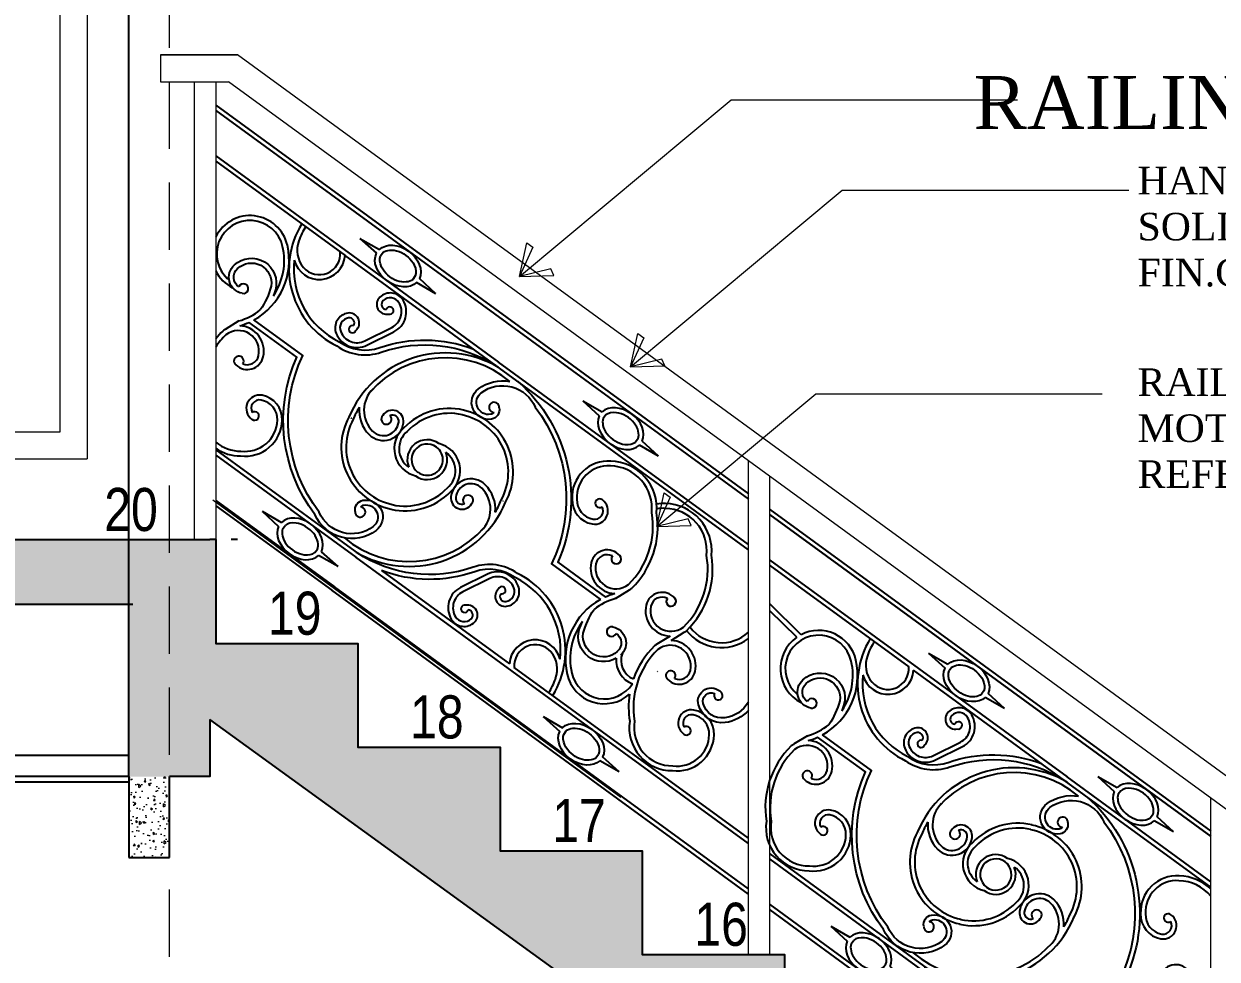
# Model space of a CAD drawing. Header units: millimetres. Extents: x -9564 to 494436, y -140371 to 4257.
# Drawn here: x 341574 to 343788, y -5302 to -3566 of the extents above; entities that cross this region are included whole.
import ezdxf
from ezdxf.enums import TextEntityAlignment as Align

# ---------------------------------------------------------------- set-up
doc = ezdxf.new("R2010")
doc.units = ezdxf.units.MM
doc.header["$MEASUREMENT"] = 0
doc.linetypes.add('HIDDEN2', pattern=[0.1875, 0.125, -0.0625])
doc.linetypes.add('SLD-Solid', pattern=[0])
for name, color, linetype, lineweight in [('8', 8, 'Continuous', 5), ('AS', 8, 'HIDDEN2', 5), ('DIM', 1, 'Continuous', 5), ('DOOR OPENING', 4, 'SLD-Solid', 5), ('FURNITURE', 25, 'Continuous', 5), ('H. Dinding', 45, 'Continuous', 9)]:
    doc.layers.add(name, color=color, linetype=linetype, lineweight=lineweight)
for name, color, linetype in [('garis tipis', 251, 'Continuous'), ('gr', 251, 'Continuous'), ('TEXT', 4, 'Continuous')]:
    doc.layers.add(name, color=color, linetype=linetype)
doc.styles.get("Standard").update_dxf_attribs({"font": 'arial.ttf'})
doc.styles.add('style1', font='times.ttf', dxfattribs={"height": 0.15})

# ---------------------------------------------------------------- blocks, each defined once
blk = doc.blocks.new('aspot')
at = {"layer": 'AS'}
blk.add_line((115.2599, 123.4659), (115.2599, 140.6216), dxfattribs=at)
blk = doc.blocks.new('hshehs')
at = {"layer": 'gr'}
for p, q in [((701.2987, -12.8371), (703.3045, -12.8371)), ((701.3082, -12.8501), (703.314, -12.8501)), ((701.8917, -12.9058), (701.9592, -12.8981)), ((701.8917, -12.9058), (701.9591, -12.9128)), ((701.9742, -12.8988), (701.974, -12.9122)), ((702.0951, -12.8988), (702.0953, -12.9121)), ((702.1776, -12.9058), (702.1101, -12.8981)), ((702.1776, -12.9058), (702.1102, -12.9128)), ((702.7307, -12.9058), (702.7982, -12.8981)), ((702.7307, -12.9058), (702.7981, -12.9128)), ((702.8131, -12.8988), (702.8129, -12.9121)), ((702.934, -12.8988), (702.9342, -12.9122)), ((703.0166, -12.9058), (702.949, -12.8981)), ((703.0166, -12.9058), (702.9492, -12.9128)), ((701.3896, -12.9615), (702.4541, -12.9615)), ((701.3991, -12.9746), (701.8858, -12.9746)), ((702.4541, -12.9746), (701.8858, -12.9746)), ((703.3953, -12.9615), (702.4541, -12.9615)), ((703.4049, -12.9746), (702.4541, -12.9746)), ((701.7763, -13.1843), (701.7821, -13.2026)), ((703.1659, -13.3325), (703.1845, -13.2867)), ((703.3779, -13.3362), (703.3956, -13.2926)), ((701.7424, -13.3259), (701.7238, -13.3718)), ((703.3674, -13.3274), (703.3497, -13.371)), ((703.132, -13.4743), (703.126, -13.4489)), ((701.9168, -13.6839), (702.4541, -13.6839)), ((702.541, -13.6838), (703.0224, -13.6839)), ((703.9225, -13.6839), (703.0407, -13.6839)), ((701.9263, -13.6969), (702.4541, -13.6969)), ((703.9321, -13.6969), (702.4541, -13.6969)), ((702.1409, -13.7521), (702.2083, -13.7451)), ((702.1409, -13.7521), (702.2084, -13.7598)), ((702.2234, -13.7591), (702.2232, -13.7457)), ((702.3443, -13.7591), (702.3445, -13.7458)), ((702.4268, -13.7521), (702.3593, -13.7598)), ((702.4268, -13.7521), (702.3594, -13.7451)), ((703.2001, -13.7526), (703.2675, -13.7456)), ((703.2001, -13.7526), (703.2676, -13.7603)), ((703.2825, -13.7596), (703.2823, -13.7463)), ((703.4034, -13.7597), (703.4036, -13.7463)), ((703.4859, -13.7526), (703.4184, -13.7603)), ((703.4859, -13.7526), (703.4185, -13.7456)), ((702.0076, -13.8084), (702.4541, -13.8084)), ((702.0172, -13.8214), (702.4541, -13.8214)), ((704.0134, -13.8084), (702.4541, -13.8084)), ((704.0229, -13.8214), (702.4541, -13.8214))]:
    blk.add_line(p, q, dxfattribs=at)
for points in [[(701.7225, -12.9746, 0.440827), (702.028, -13.2118, 0.241057), (702.1483, -13.1473, -0.229836), (702.4541, -12.9749, -0.229836)], [(701.7371, -12.9734, 0.049761), (701.7459, -13.0217, 0.049761)], [(701.7695, -13.0773, 0.315329), (702.0266, -13.1971, 0.243219), (702.1362, -13.1389, -0.175399), (702.3674, -12.9746, -0.175399)], [(702.0471, -13.1394, 0.748932), (701.996, -13.1112, 0.482419), (702.0039, -13.1822, 0.438668), (702.1005, -13.1559), (702.1428, -13.0744, 0.438668), (702.1086, -12.9803, 0.482419), (702.0461, -13.0147, 0.748932), (702.0985, -13.0403)], [(702.033, -13.1315, 0.638355), (702.0064, -13.1217, 0.482419), (702.0117, -13.1697, 0.438668), (702.0874, -13.1491), (702.1297, -13.0676, 0.438668), (702.1029, -12.9939, 0.482419), (702.0606, -13.0172, 0.638355), (702.084, -13.0333, 0.638355)], [(702.4635, -12.9746, 0.454668), (702.1853, -13.3652, 0.499228), (702.4541, -13.5156)], [(702.5171, -12.9886, 0.409698), (702.1925, -13.2642)], [(702.5379, -13.0726, -0.420873), (702.5393, -13.114, -0.79064), (702.4528, -13.0633, -0.209326), (702.5171, -12.9886, -0.209326)], [(702.5326, -13.0939, -0.195242), (702.5287, -13.1038, -0.79064), (702.4669, -13.0676, -0.485907), (702.6255, -13.0064, -0.281412), (702.9467, -13.3621), (703.1307, -13.3621)], [(702.537, -12.9746, -0.328876), (702.9587, -13.3474), (703.1384, -13.3474)], [(703.1845, -13.2867, 0.028062), (703.1873, -13.2784, 0.244986), (703.1131, -13.0485, 0.434151), (702.9076, -13.0035, 0.449029), (702.8807, -13.1662, 0.37091), (702.9751, -13.1912, 0.803792), (702.9567, -13.1141)], [(703.082, -13.2337, 0.487847), (703.0554, -13.2824, 0.701781), (703.1729, -13.2752, 0.246183), (703.1014, -13.0576, 0.440163), (702.9153, -13.0161, 0.452143), (702.8928, -13.1579, 0.37091), (702.9687, -13.178, 0.633147), (702.9682, -13.1312)], [(703.3956, -13.2926, 0.028062), (703.3984, -13.2844, 0.244986), (703.3242, -13.0544, 0.434151), (703.1187, -13.0095, 0.062577), (703.0974, -13.0269, 0.062577)], [(701.7775, -13.2964, 0.335214), (701.7257, -13.053, 0.704047), (701.5347, -13.1604, 0.16893)], [(703.2931, -13.2396, 0.487847), (703.2665, -13.2883, 0.701781), (703.3841, -13.2811, 0.246183), (703.3125, -13.0636, 0.440163), (703.1264, -13.022, 0.06776), (703.1067, -13.0386, 0.06776)], [(701.7821, -13.2026, 0.208746), (701.7161, -13.0641, 1.405652), (701.6448, -13.2425, 0.179246)], [(701.7008, -13.2521, -0.618422), (701.6309, -13.1964, -0.762439), (701.7763, -13.1843, -0.465487)], [(702.4448, -13.6839, 0.454668), (702.7229, -13.2932, 0.499228), (702.4541, -13.1428)], [(702.7154, -13.3362, 0.033739), (702.7084, -13.2959, 0.500513), (702.4601, -13.1563)], [(701.681, -13.242, -0.487847), (701.6453, -13.1995, -0.716967), (701.7593, -13.1823, -0.08125), (701.7752, -13.2604, -0.08125)], [(702.4541, -13.1421, 0.263082), (702.3395, -13.2932, 0.609069), (702.4541, -13.39, 0.600329)], [(702.46, -13.1556, 0.264222), (702.354, -13.296, 0.49606), (702.4219, -13.3807, 0.49606)], [(701.5902, -13.2235, 0.145038), (701.6448, -13.2425)], [(701.5959, -13.2442, 0.159048), (701.6672, -13.2559)], [(703.0994, -13.2199, 0.618422), (703.0419, -13.2882, 0.465487), (703.1552, -13.3222, 0.465487)], [(703.3105, -13.2258, 0.618422), (703.253, -13.2941, 0.470514), (703.3674, -13.3274, 0.465487)], [(701.7424, -13.3259, 0.096607), (701.7752, -13.2603, 0.096607)], [(702.1938, -13.2521, 0.419782), (702.2686, -13.357, 0.625424), (702.3168, -13.2881, 0.575831), (702.2832, -13.2875, 0.575831)], [(702.1929, -13.3222, 0.220965), (702.2663, -13.3716, 0.625424), (702.3296, -13.281, 0.805692), (702.2658, -13.3003)], [(702.4483, -13.5028, 0.264222), (702.5543, -13.3625, 0.49606), (702.4863, -13.2777, 0.49606)], [(702.4541, -13.5163, 0.263082), (702.5688, -13.3652, 0.609069), (702.4541, -13.2685, 0.600329)], [(702.7154, -13.3362, 0.220965), (702.6419, -13.2869, 0.625424), (702.5786, -13.3775, 0.805692), (702.6425, -13.3582)], [(701.753, -13.3362, 0.036742), (701.7699, -13.3111, 0.036742)], [(702.3703, -13.5858, -0.420873), (702.3689, -13.5444, -0.79064), (702.4554, -13.5952, -0.481191), (702.2768, -13.6657, -0.27345), (701.9495, -13.3111), (701.7699, -13.3111)], [(702.3756, -13.5647, -0.197474), (702.3796, -13.5546, -0.79064), (702.4413, -13.5909, -0.485907), (702.2827, -13.6521, -0.281412), (701.9616, -13.2964), (701.7775, -13.2964)], [(702.1929, -13.3222, 0.033739), (702.1998, -13.3625, 0.500513), (702.4482, -13.5022)], [(702.7144, -13.4064, 0.419782), (702.6396, -13.3014, 0.625424), (702.5915, -13.3703, 0.575831), (702.6251, -13.3709, 0.575831)], [(703.1552, -13.3222, 0.036742), (703.1384, -13.3474, 0.036742)], [(703.4398, -13.4383, 0.589084), (703.4923, -13.3695, 0.470514), (703.3779, -13.3362, 0.465487)], [(701.8286, -13.4243, 0.466865), (701.8529, -13.3761, 0.701781), (701.7353, -13.3833, 0.048371), (701.732, -13.4308, 0.048371)], [(701.8139, -13.4391, 0.589084), (701.8664, -13.3702, 0.465487), (701.753, -13.3362, 0.465487)], [(703.1659, -13.3325, 0.096628), (703.133, -13.3982, 0.096628)], [(703.4546, -13.4235, 0.466865), (703.4788, -13.3753, 0.701781), (703.3613, -13.3825, 0.246183), (703.4328, -13.6, 0.469404), (703.6067, -13.6416, 0.445068), (703.6409, -13.4998, 0.37091), (703.565, -13.4797, 0.628897), (703.5652, -13.5263, 0.628897)], [(703.6784, -13.3494, -0.231739), (703.6482, -13.4303, -0.37091), (703.5698, -13.4341, -0.628897), (703.5798, -13.3885)], [(701.7238, -13.3718, 0.028062), (701.7209, -13.38, 0.029772), (701.7176, -13.4109, 0.029772)], [(702.3911, -13.6699, 0.409698), (702.7157, -13.3942)], [(703.1307, -13.3621, 0.335214), (703.1825, -13.6055, 0.567531), (703.3724, -13.543, 0.567531)], [(703.3497, -13.371, 0.028062), (703.3469, -13.3792, 0.115763), (703.3543, -13.4984, 0.115763)], [(703.6931, -13.3695, -0.181827), (703.6583, -13.441, -0.37091), (703.5608, -13.4457, -0.802933), (703.5949, -13.3741)], [(703.23, -13.4176, -0.487847), (703.2656, -13.4601, -0.701781), (703.1489, -13.4762, -0.08125), (703.133, -13.3982, -0.08125)], [(703.2102, -13.4075, -0.618422), (703.28, -13.4632)], [(701.9142, -13.6803, 0.153797), (701.9885, -13.6549, 0.442856), (702.027, -13.4922, 0.37091), (701.9326, -13.4672, 0.802933), (701.951, -13.5444)], [(703.1858, -13.6839, 0.440827), (702.8803, -13.4467, 0.241057), (702.76, -13.5112, -0.23354), (702.4485, -13.6839, -0.229836)], [(703.1388, -13.5812, 0.315329), (702.8817, -13.4614, 0.243219), (702.7721, -13.5195, -0.175399), (702.5408, -13.6839, -0.175399)], [(702.8612, -13.5191, 0.748932), (702.9123, -13.5472, 0.482419), (702.9044, -13.4763, 0.438668), (702.8078, -13.5025), (702.7655, -13.5841, 0.438668), (702.7996, -13.6782, 0.482419), (702.8622, -13.6437, 0.748932), (702.8098, -13.6182)], [(703.126, -13.4489, 0.218237), (703.1922, -13.5944, 0.662157), (703.3603, -13.512, 0.662157)], [(703.3724, -13.543, 0.079104), (703.4211, -13.6092, 0.460161), (703.6145, -13.6541, 0.442856), (703.653, -13.4914, 0.37091), (703.5586, -13.4664, 0.802933), (703.5769, -13.5436)], [(701.9033, -13.6654, 0.179443), (701.9808, -13.6424, 0.445068), (702.0149, -13.5006, 0.37091), (701.9391, -13.4804, 0.628897), (701.9392, -13.5271)], [(702.8752, -13.5269, 0.638355), (702.9019, -13.5368, 0.482419), (702.8966, -13.4887, 0.438668), (702.8209, -13.5093), (702.7786, -13.5908, 0.438668), (702.8053, -13.6646, 0.482419), (702.8477, -13.6413, 0.638355), (702.8243, -13.6251, 0.638355)], [(703.2751, -13.4784, -0.671568), (703.132, -13.4743)], [(703.359, -13.5124, 0.004101), (703.3605, -13.5164)], [(703.1711, -13.685, 0.049761), (703.1624, -13.6367, 0.049761)]]:
    blk.add_lwpolyline(points, format="xyb", dxfattribs=at)
for centre, radius, start, end in [((701.8192, -13.0164), 0.0786, 230.7352, 32.1095), ((701.8192, -13.0164), 0.0639, 257.1666, 40.8328), ((701.8248, -12.999), 0.0821, 196.059, 256.0678), ((702.0946, -13.0297), 0.0112, 290.0063, 198.6474), ((702.5246, -13.0806), 0.0155, 30.9359, 301.0942), ((702.0362, -13.1423), 0.0112, 106.4988, 15.14), ((702.9558, -13.1272), 0.0131, 86.0088, 342.2411), ((703.4345, -13.154), 0.1206, 253.612, 348.8073), ((703.4345, -13.154), 0.1353, 253.612, 343.3009), ((701.6953, -13.2384), 0.0148, 291.7363, 194.276), ((703.0967, -13.2344), 0.0148, 177.0762, 79.6158), ((703.3079, -13.2403), 0.0148, 177.0762, 79.6158), ((702.4541, -13.3293), 0.0607, 90, 237.9542), ((702.4541, -13.3293), 0.0476, 90, 270), ((702.4541, -13.3292), 0.0607, 270, 57.9542), ((702.4541, -13.3292), 0.0476, 270, 90), ((702.2811, -13.3029), 0.0155, 170.3041, 82.1524), ((699.9068, -13.5516), 2.82, 5.2193, 5.236), ((702.6272, -13.3556), 0.0155, 350.3041, 262.1524), ((705.0015, -13.1068), 2.82, 185.2193, 185.236), ((703.5928, -13.387), 0.0131, 186.2475, 81.3388), ((701.8139, -13.4243), 0.0148, 359.9857, 270), ((703.2156, -13.4213), 0.0148, 111.7363, 14.276), ((703.4398, -13.4235), 0.0148, 359.9857, 270), ((703.3396, -13.4397), 0.0605, 194.5106, 284.0591), ((703.3396, -13.4397), 0.0605, 2.2888, 3.8447), ((703.3396, -13.4397), 0.0752, 210.9099, 285.9767), ((701.9517, -13.5313), 0.0131, 266.5587, 161.65), ((702.872, -13.5162), 0.0112, 286.4988, 195.14), ((703.5776, -13.5305), 0.0131, 266.5587, 161.65), ((702.3836, -13.578), 0.0155, 210.9359, 121.0942), ((703.089, -13.6421), 0.0786, 50.7352, 212.1095), ((703.089, -13.6421), 0.0639, 77.1666, 220.8328), ((703.0834, -13.6595), 0.0821, 16.059, 76.0678), ((702.8136, -13.6287), 0.0112, 110.0063, 18.6474)]:
    blk.add_arc(centre, radius, start, end, dxfattribs=at)
at = {"layer": 'gr', "extrusion": (0, 0, -1)}
for centre, major_axis, ratio, start_param, end_param in [((702.0347, -12.9058), (-0.0761, 0.0006), 0.731779, 0.128664, 2.993114), ((702.0347, -12.9058), (0.0761, 0.0006), 0.731782, 0.137009, 3.026341), ((703.3429, -13.7526), (-0.0761, -0.0006), 0.731782, 0.137009, 3.026341), ((703.3429, -13.7526), (0.0761, -0.0006), 0.731779, 0.128664, 2.993114)]:
    blk.add_ellipse(centre, major_axis=major_axis, ratio=ratio, start_param=start_param, end_param=end_param, dxfattribs=at)
at = {"layer": 'gr'}
for centre, major_axis, ratio, start_param, end_param in [((702.8736, -12.9058), (0.0761, 0.0006), 0.731779, 0.128664, 2.993114), ((702.8736, -12.9058), (-0.0761, 0.0006), 0.731782, 0.137009, 3.026341), ((702.2839, -13.7521), (0.0761, -0.0006), 0.731782, 0.137009, 3.026341), ((702.2839, -13.7521), (-0.0761, -0.0006), 0.731779, 0.128664, 2.993114)]:
    blk.add_ellipse(centre, major_axis=major_axis, ratio=ratio, start_param=start_param, end_param=end_param, dxfattribs=at)
for points, knots in [([(701.9742, -12.8988), (701.9775, -12.8867), (701.9912, -12.8736), (702.0315, -12.8623), (702.0564, -12.865), (702.0852, -12.8807), (702.0927, -12.8901), (702.0951, -12.8988)], [0.193473, 0.193473, 0.193473, 0.193473, 1.201342, 1.201342, 2.20921, 2.20921, 2.941443, 2.941443, 2.941443, 2.941443]), ([(702.934, -12.8988), (702.9308, -12.8867), (702.9171, -12.8736), (702.8768, -12.8623), (702.8519, -12.865), (702.823, -12.8807), (702.8155, -12.8901), (702.8131, -12.8988)], [0.193473, 0.193473, 0.193473, 0.193473, 1.201342, 1.201342, 2.20921, 2.20921, 2.941443, 2.941443, 2.941443, 2.941443]), ([(702.0953, -12.9121), (702.0923, -12.9243), (702.0787, -12.9377), (702.0382, -12.9494), (702.0129, -12.9468), (701.9837, -12.9308), (701.9762, -12.9212), (701.974, -12.9122)], [0.181238, 0.181238, 0.181238, 0.181238, 1.198454, 1.198454, 2.21567, 2.21567, 2.967746, 2.967746, 2.967746, 2.967746]), ([(702.8129, -12.9121), (702.816, -12.9243), (702.8295, -12.9377), (702.8701, -12.9494), (702.8953, -12.9468), (702.9246, -12.9308), (702.932, -12.9212), (702.9342, -12.9122)], [0.181238, 0.181238, 0.181238, 0.181238, 1.198454, 1.198454, 2.21567, 2.21567, 2.967746, 2.967746, 2.967746, 2.967746]), ([(702.3445, -13.7458), (702.3415, -13.7336), (702.3279, -13.7202), (702.2873, -13.7085), (702.2621, -13.7111), (702.2329, -13.7271), (702.2254, -13.7367), (702.2232, -13.7457)], [0.181238, 0.181238, 0.181238, 0.181238, 1.198454, 1.198454, 2.21567, 2.21567, 2.967746, 2.967746, 2.967746, 2.967746]), ([(703.2823, -13.7463), (703.2853, -13.7342), (703.2989, -13.7208), (703.3395, -13.7091), (703.3647, -13.7117), (703.3939, -13.7277), (703.4014, -13.7373), (703.4036, -13.7463)], [0.181238, 0.181238, 0.181238, 0.181238, 1.198454, 1.198454, 2.21567, 2.21567, 2.967746, 2.967746, 2.967746, 2.967746]), ([(702.2234, -13.7591), (702.2267, -13.7712), (702.2403, -13.7843), (702.2807, -13.7956), (702.3056, -13.7929), (702.3344, -13.7772), (702.3419, -13.7679), (702.3443, -13.7591)], [0.193473, 0.193473, 0.193473, 0.193473, 1.201342, 1.201342, 2.20921, 2.20921, 2.941443, 2.941443, 2.941443, 2.941443]), ([(703.4034, -13.7597), (703.4002, -13.7717), (703.3865, -13.7848), (703.3462, -13.7962), (703.3212, -13.7935), (703.2924, -13.7777), (703.2849, -13.7684), (703.2825, -13.7596)], [0.193473, 0.193473, 0.193473, 0.193473, 1.201342, 1.201342, 2.20921, 2.20921, 2.941443, 2.941443, 2.941443, 2.941443])]:
    blk.add_open_spline(points, degree=3, knots=knots, dxfattribs=at)
blk = doc.blocks.new('hdhdrh')
at = {"layer": 'gr'}
for p, q in [((709.4719, -11.6958), (711.8094, -13.4019)), ((709.4719, -11.724), (711.8094, -13.43)), ((709.4719, -11.9644), (711.0471, -13.1141)), ((709.4719, -11.9925), (710.2081, -12.5299)), ((709.637, -12.3598), (709.4719, -12.1963)), ((709.6143, -12.3735), (709.4719, -12.2324)), ((710.3127, -12.4578), (710.4157, -12.5164)), ((710.3127, -12.4578), (710.4004, -12.5369)), ((711.0336, -13.1325), (710.2338, -12.5486)), ((710.4361, -12.5327), (710.4221, -12.5514)), ((710.6062, -12.657), (710.5928, -12.6759)), ((710.7151, -12.7515), (710.613, -12.6922)), ((710.7151, -12.7515), (710.628, -12.6713)), ((709.8642, -12.7312), (709.8536, -12.7629)), ((709.671, -12.8958), (709.5976, -12.9412)), ((711.8094, -13.6986), (711.0337, -13.1324)), ((711.8094, -13.6704), (711.0471, -13.1141)), ((711.2094, -13.1123), (711.3124, -13.1708)), ((711.2094, -13.1123), (711.2971, -13.1914)), ((711.3327, -13.1872), (711.3187, -13.2057)), ((711.5029, -13.3113), (711.4894, -13.3304)), ((711.6118, -13.406), (711.5097, -13.3466)), ((711.6118, -13.406), (711.5247, -13.3258)), ((709.4719, -13.5227), (710.3051, -14.1308)), ((709.4719, -13.5508), (710.2916, -14.1491)), ((709.4719, -13.7912), (710.1772, -14.306)), ((709.4719, -13.8194), (710.1638, -14.3244)), ((709.7941, -13.905), (709.8961, -13.9644)), ((709.7941, -13.905), (709.8812, -13.9852)), ((709.903, -13.9997), (709.9165, -13.9806)), ((710.0732, -14.1238), (710.0871, -14.1053)), ((710.1965, -14.1987), (710.0935, -14.1402)), ((710.1965, -14.1987), (710.1088, -14.1196)), ((711.8094, -15.2569), (710.2916, -14.1491)), ((710.4274, -14.2199), (711.105, -14.7146)), ((711.8094, -15.5254), (710.1638, -14.3244)), ((711.8094, -15.4973), (710.1772, -14.306)), ((711.6678, -14.3674), (711.7412, -14.322)), ((711.4744, -14.5322), (711.4921, -14.4903)), ((711.8094, -15.2287), (711.1306, -14.7333)), ((710.9154, -14.7533), (711.0175, -14.8126)), ((710.9154, -14.7533), (711.0026, -14.8335)), ((711.0243, -14.8478), (711.0377, -14.8289)), ((711.1944, -14.9721), (711.2085, -14.9534)), ((711.3178, -15.047), (711.2149, -14.9884)), ((711.3178, -15.047), (711.2302, -14.9678))]:
    blk.add_line(p, q, dxfattribs=at)
for points in [[(709.6143, -12.3735, 0.564326), (709.637, -12.72)], [(709.8536, -12.7629, 0.208746), (709.903, -12.5002, 1.405652), (709.6193, -12.678)], [(709.7508, -12.8902, 0.335214), (709.9279, -12.4944, 0.490117), (709.637, -12.3598, 0.490117)], [(710.0038, -12.3808, 0.440827), (710.1902, -13.0284, 0.241057), (710.4257, -13.0613, -0.229836), (711.0334, -13.1329, -0.229836)], [(710.0257, -12.3942, 0.049761), (709.9884, -12.4712, 0.049761)], [(709.6882, -12.7491, -0.618422), (709.6471, -12.599, -0.762439), (709.8642, -12.7312, -0.465487)], [(709.6707, -12.7146, -0.487847), (709.6642, -12.6181, -0.716967), (709.8423, -12.7111, -0.08125), (709.7845, -12.8372, -0.08125)], [(709.9645, -12.5736, 0.315329), (710.2033, -13.0063, 0.243219), (710.4173, -13.0371, -0.175399), (710.9116, -13.0433, -0.175399)], [(710.2915, -12.9462, 0.748932), (710.2485, -12.8541, 0.482419), (710.1867, -12.962, 0.438668), (710.3496, -13.0243), (710.4929, -12.953, 0.438668), (710.5415, -12.7855, 0.482419), (710.4181, -12.7697, 0.748932), (710.4656, -12.8595)], [(710.2798, -12.9207, 0.638355), (710.2523, -12.8794, 0.482419), (710.2105, -12.9525, 0.438668), (710.3382, -13.0014), (710.4815, -12.9301, 0.438668), (710.5196, -12.7988, 0.482419), (710.436, -12.7881, 0.638355), (710.4524, -12.8348, 0.638355)], [(709.671, -12.8958, 0.096607), (709.7846, -12.8371, 0.096607)], [(709.6753, -12.9212, 0.036742), (709.7249, -12.9031, 0.036742)], [(710.2878, -13.9066, -0.420873), (710.3284, -13.847, -0.79064), (710.398, -14.0072, -0.481191), (710.0742, -13.923, -0.27345), (709.9777, -13.0876), (709.7249, -12.9031)], [(710.317, -13.8823, -0.197474), (710.3329, -13.8722, -0.79064), (710.3826, -13.9867, -0.485907), (710.0964, -13.91, -0.281412), (710.0098, -13.0793), (709.7508, -12.8902)], [(709.5976, -12.9412, 0.028062), (709.5852, -12.9498, 0.244986), (709.4534, -13.3497, 0.460161), (709.6794, -13.6117, 0.442856), (709.9008, -13.4223, 0.37091), (709.7936, -13.2901, 0.802933), (709.7402, -13.4175)], [(709.6913, -13.1229, 0.466865), (709.7749, -13.0799, 0.701781), (709.6021, -12.9692, 0.246183), (709.4792, -13.3489, 0.469404), (709.6814, -13.5861, 0.445068), (709.8751, -13.4215, 0.37091), (709.789, -13.3153, 0.628897), (709.7413, -13.3812, 0.628897)], [(709.6553, -13.1285, 0.589084), (709.7999, -13.0855, 0.465487), (709.6753, -12.9212, 0.465487)], [(711.0468, -13.142, 0.454668), (710.254, -13.4061, 0.499228), (710.4779, -13.894)], [(711.108, -13.2168, 0.409698), (710.3679, -13.2713)], [(711.0509, -13.3565, -0.420873), (711.0104, -13.4162, -0.79064), (710.9408, -13.256, -0.209326), (711.108, -13.2168, -0.209326)], [(711.1503, -13.2175, -0.328876), (711.361, -14.1755), (711.6138, -14.3601)], [(710.3823, -13.2556, 0.419782), (710.3797, -13.4802, 0.625424), (710.5183, -13.4326, 0.575831), (710.4717, -13.3973, 0.575831)], [(711.0217, -13.381, -0.195242), (711.0059, -13.391, -0.79064), (710.9561, -13.2765, -0.485907), (711.2423, -13.3532, -0.281412), (711.3289, -14.1839), (711.588, -14.3729)], [(710.3089, -13.3533, 0.033739), (710.2772, -13.4172, 0.500513), (710.4833, -13.8689)], [(710.2919, -14.1212, 0.454668), (711.0847, -13.8571, 0.499228), (710.8609, -13.3692)], [(710.3089, -13.3533, 0.220965), (710.3616, -13.4983, 0.625424), (710.5438, -13.4358, 0.805692), (710.4341, -13.3973)], [(710.8616, -13.3683, 0.263082), (710.545, -13.4632, 0.609069), (710.607, -13.7171, 0.600329)], [(710.8559, -13.3932, 0.264222), (710.5626, -13.4819, 0.49606), (710.5711, -13.671, 0.49606)], [(711.0299, -13.9098, 0.033739), (711.0616, -13.846, 0.500513), (710.8554, -13.3942)], [(710.4772, -13.8949, 0.263082), (710.7937, -13.8, 0.609069), (710.7318, -13.5461, 0.600329)], [(710.4829, -13.8699, 0.264222), (710.7762, -13.7813, 0.49606), (710.7676, -13.5922, 0.49606)], [(711.8094, -13.7089, 0.186854), (711.6422, -13.639, 0.449029), (711.4373, -13.8404, 0.37091), (711.5444, -13.9726, 0.803792), (711.5977, -13.8451)], [(711.8094, -13.7465, 0.218541), (711.6402, -13.6645, 0.452143), (711.4629, -13.8411, 0.37091), (711.549, -13.9473, 0.633147), (711.5965, -13.881)], [(711.0299, -13.9098, 0.220965), (710.9772, -13.7649, 0.625424), (710.795, -13.8274, 0.805692), (710.9047, -13.8658)], [(710.9565, -14.0076, 0.419782), (710.959, -13.783, 0.625424), (710.8204, -13.8306, 0.575831), (710.8671, -13.8659, 0.575831)], [(710.2308, -14.0464, 0.409698), (710.9708, -13.9918)], [(711.3349, -14.8824, 0.440827), (711.1486, -14.2347, 0.241057), (710.913, -14.2019, -0.23354), (710.2971, -14.125, -0.229836)], [(711.69, -14.1406, 0.618422), (711.5388, -14.1777, 0.465487), (711.6634, -14.342, 0.465487)], [(711.6513, -14.1421, 0.487847), (711.5638, -14.1833, 0.701781), (711.7367, -14.294, 0.069638), (711.8094, -14.1996, 0.069638)], [(711.3742, -14.6896, 0.315329), (711.1354, -14.2568, 0.243219), (710.9214, -14.2261, -0.175399), (710.4271, -14.2198, -0.175399)], [(711.0473, -14.317, 0.748932), (711.0903, -14.4091, 0.482419), (711.1521, -14.3012, 0.438668), (710.9892, -14.2389), (710.8459, -14.3101, 0.438668), (710.7973, -14.4777, 0.482419), (710.9206, -14.4935, 0.748932), (710.8731, -14.4036)], [(711.059, -14.3425, 0.638355), (711.0864, -14.3837, 0.482419), (711.1283, -14.3106, 0.438668), (711.0006, -14.2618), (710.8573, -14.3331, 0.438668), (710.8192, -14.4644, 0.482419), (710.9028, -14.4751, 0.638355), (710.8864, -14.4283, 0.638355)], [(711.7412, -14.322, 0.028062), (711.7535, -14.3133, 0.047478), (711.8094, -14.2475, 0.047478)], [(711.6634, -14.342, 0.036742), (711.6138, -14.3601, 0.036742)], [(711.588, -14.3729, 0.335214), (711.4108, -14.7687, 0.567531), (711.7422, -14.8758, 0.567531)], [(711.6678, -14.3674, 0.096628), (711.5541, -14.4261, 0.096628)], [(711.6706, -14.553, -0.487847), (711.6771, -14.6495, -0.701781), (711.4963, -14.5523, -0.08125), (711.5541, -14.4261, -0.08125)], [(711.4921, -14.4903, 0.218237), (711.4358, -14.763, 0.662157), (711.7571, -14.8198, 0.662157)], [(711.6717, -14.6849, -0.671568), (711.4744, -14.5322)], [(711.6531, -14.5185, -0.618422), (711.6942, -14.6686)], [(711.8094, -14.6989, 0.058636), (711.7626, -14.7945)], [(711.3131, -14.869, 0.049761), (711.3503, -14.792, 0.049761)], [(711.8094, -14.7502, 0.161759), (711.7687, -15.0182, 0.213538), (711.8094, -15.1785, 0.213538)], [(711.7548, -14.819, 0.004101), (711.7528, -14.8261)], [(711.7422, -14.8758, 0.079104), (711.7428, -15.019, 0.242384), (711.8094, -15.2166, 0.242384)]]:
    blk.add_lwpolyline(points, format="xyb", dxfattribs=at)
for centre, radius, start, end in [((710.1228, -12.5203), 0.1431, 159.93491, 219.94365), ((710.0971, -12.539), 0.137, 194.61104, 355.98541), ((710.0971, -12.539), 0.1114, 221.04251, 4.70864), ((709.6946, -12.7242), 0.0258, 255.61216, 158.15183), ((710.4711, -12.8407), 0.0196, 253.88216, 162.52331), ((710.2732, -12.9392), 0.0196, 70.3747, 339.01585), ((709.6705, -13.1077), 0.0258, 323.86158, 233.87587), ((711.024, -13.3541), 0.027, 354.81172, 264.97008), ((709.7546, -13.3998), 0.0229, 230.43456, 125.52585), ((710.4529, -13.4167), 0.027, 134.17993, 46.02828), ((714.4833, -15.9355), 4.914, 149.09521, 149.11188), ((710.6693, -13.6317), 0.1057, 53.87587, 201.8301), ((710.6693, -13.6317), 0.083, 53.87587, 233.87587), ((710.6694, -13.6315), 0.1057, 233.87587, 21.8301), ((710.6694, -13.6315), 0.083, 233.87587, 53.87587), ((710.8859, -13.8465), 0.027, 314.17993, 226.02828), ((706.8554, -11.3277), 4.914, 329.09521, 329.11188), ((711.583, -13.8625), 0.0229, 49.88467, 306.11698), ((710.3146, -13.9093), 0.027, 174.81172, 84.97008), ((711.6713, -14.1583), 0.0258, 140.95204, 43.49172), ((711.0656, -14.324), 0.0196, 250.3747, 159.01585), ((710.8677, -14.4225), 0.0196, 73.88216, 342.52331), ((711.6467, -14.5434), 0.0258, 75.61216, 338.15183), ((711.2416, -14.7242), 0.137, 14.61104, 175.98541), ((711.2416, -14.7242), 0.1114, 41.04251, 184.70864), ((711.2159, -14.7429), 0.1431, 339.93491, 39.94365), ((711.8022, -14.6968), 0.1054, 158.38646, 247.93501), ((711.8022, -14.6968), 0.131, 174.78581, 249.85256)]:
    blk.add_arc(centre, radius, start, end, dxfattribs=at)
at = {"layer": 'gr', "extrusion": (0, 0, -1)}
for centre, major_axis, ratio, start_param, end_param in [((710.514, -12.6047), (-0.1066, 0.079), 0.731779, 0.128664, 2.993114), ((710.514, -12.6047), (0.1078, -0.0774), 0.731782, 0.137009, 3.026341), ((711.1166, -14.9001), (-0.1078, 0.0774), 0.731782, 0.137009, 3.026341), ((711.1166, -14.9001), (0.1066, -0.079), 0.731779, 0.128664, 2.993114)]:
    blk.add_ellipse(centre, major_axis=major_axis, ratio=ratio, start_param=start_param, end_param=end_param, dxfattribs=at)
at = {"layer": 'gr'}
for centre, major_axis, ratio, start_param, end_param in [((711.4105, -13.2591), (0.1077, -0.0774), 0.731779, 0.128664, 2.993114), ((711.4105, -13.2591), (-0.1066, 0.0791), 0.731782, 0.137009, 3.026341), ((709.9953, -14.0519), (0.1066, -0.0791), 0.731782, 0.137009, 3.026341), ((709.9953, -14.0519), (-0.1077, 0.0774), 0.731779, 0.128664, 2.993114)]:
    blk.add_ellipse(centre, major_axis=major_axis, ratio=ratio, start_param=start_param, end_param=end_param, dxfattribs=at)
for points, knots in [([(710.4361, -12.5327), (710.4531, -12.5191), (710.4858, -12.5147), (710.5541, -12.5401), (710.5865, -12.5695), (710.6109, -12.6213), (710.6118, -12.6422), (710.6062, -12.657)], [0.193473, 0.193473, 0.193473, 0.193473, 1.201342, 1.201342, 2.20921, 2.20921, 2.941443, 2.941443, 2.941443, 2.941443]), ([(710.5928, -12.6759), (710.5761, -12.6899), (710.5432, -12.6948), (710.4741, -12.6696), (710.4413, -12.64), (710.4165, -12.5875), (710.4159, -12.5663), (710.4221, -12.5514)], [0.181238, 0.181238, 0.181238, 0.181238, 1.198454, 1.198454, 2.21567, 2.21567, 2.967746, 2.967746, 2.967746, 2.967746]), ([(711.3187, -13.2057), (711.3105, -13.2259), (711.3159, -13.2587), (711.3609, -13.3169), (711.3991, -13.3391), (711.4567, -13.3466), (711.4771, -13.3408), (711.4894, -13.3304)], [0.181238, 0.181238, 0.181238, 0.181238, 1.198454, 1.198454, 2.21567, 2.21567, 2.967746, 2.967746, 2.967746, 2.967746]), ([(711.5029, -13.3113), (711.5107, -13.291), (711.5049, -13.2585), (711.4598, -13.2012), (711.422, -13.1793), (711.3652, -13.1718), (711.3451, -13.1773), (711.3327, -13.1872)], [0.193473, 0.193473, 0.193473, 0.193473, 1.201342, 1.201342, 2.20921, 2.20921, 2.941443, 2.941443, 2.941443, 2.941443]), ([(710.0871, -14.1053), (710.0954, -14.0851), (710.09, -14.0523), (710.045, -13.9941), (710.0068, -13.9719), (709.9492, -13.9644), (709.9288, -13.9702), (709.9165, -13.9806)], [0.181238, 0.181238, 0.181238, 0.181238, 1.198454, 1.198454, 2.21567, 2.21567, 2.967746, 2.967746, 2.967746, 2.967746]), ([(709.903, -13.9997), (709.8952, -14.02), (709.901, -14.0525), (709.9461, -14.1098), (709.9839, -14.1317), (710.0407, -14.1391), (710.0608, -14.1337), (710.0732, -14.1238)], [0.193473, 0.193473, 0.193473, 0.193473, 1.201342, 1.201342, 2.20921, 2.20921, 2.941443, 2.941443, 2.941443, 2.941443]), ([(711.1944, -14.9721), (711.1775, -14.9857), (711.1448, -14.9901), (711.0764, -14.9646), (711.044, -14.9353), (711.0196, -14.8834), (711.0187, -14.8626), (711.0243, -14.8478)], [0.193473, 0.193473, 0.193473, 0.193473, 1.201342, 1.201342, 2.20921, 2.20921, 2.941443, 2.941443, 2.941443, 2.941443]), ([(711.0377, -14.8289), (711.0545, -14.8149), (711.0873, -14.81), (711.1564, -14.8352), (711.1893, -14.8648), (711.214, -14.9173), (711.2146, -14.9385), (711.2085, -14.9534)], [0.181238, 0.181238, 0.181238, 0.181238, 1.198454, 1.198454, 2.21567, 2.21567, 2.967746, 2.967746, 2.967746, 2.967746])]:
    blk.add_open_spline(points, degree=3, knots=knots, dxfattribs=at)
blk = doc.blocks.new('WD')
for points in [[(563.496, 133.7885), (563.496, 124.389)], [(556.696, 124.389), (563.496, 124.389)]]:
    blk.add_lwpolyline(points)
blk.add_lwpolyline([(563.296, 133.5885), (560.096, 133.5885), (560.096, 124.589), (563.296, 124.589)], close=True)

msp = doc.modelspace()

# ---------------------------------------------------------------- hatches: boundary and pattern name
at = {"layer": 'DIM', "true_color": 0x636466}
h = msp.add_hatch(dxfattribs=at)
h.set_pattern_fill('AR-CONC', color=251, scale=0.2, angle=45)
h.set_pattern_definition([(95, (193584.21, -140582.31), (28.018925, 23.5106715), [3.809999, -41.909992]), (40, (193584.21, -140582.31), (-32.0036846, 22.0353416), [3.0479994, -33.5281105]), (145.451445, (193586.544, -140580.35), (-3.984759, 45.546012), [3.238001, -35.618042]), (91.1842, (193577.025, -140575.125), (44.28204, 32.390676), [5.714999, -62.864988]), (141.635558, (193580.715, -140572.425), (-1.417323, 68.56534), [4.857004, -53.427112]), (36.18415, (193577.025, -140575.125), (-1.417323, 68.56534), [4.571993, -50.291937]), (66, (193582.413, -140573.328), (35.903989, 6.9790285), [3.809999, -41.909992]), (11, (193582.413, -140573.33), (-17.307982, 34.788232), [3.0479994, -33.527994]), (116.451445, (193585.405, -140572.747), (18.596007, 41.7672607), [3.238001, -35.617981]), (82.5, (193584.21, -140582.309), (-11.52109165, 12.3946804), [0, -33.1215938, 0, -34.0359936, 0, -33.6549937]), (52.5, (193584.21, -140582.309), (-4.7179446, 23.6173956), [0, -19.4055963, 0, -32.359594, 0, -12.8269976]), (12.5, (193576.199, -140590.319), (19.98556885, 18.3652357), [0, -12.6999976, 0, -39.6239925, 0, -52.57799]), (2.5, (193572.607, -140593.911), (17.3527776, 24.544474), [0, -16.509997, 0, -26.314395, 0, -37.337993])])
h.paths.add_polyline_path([(336846.5719, -4923.5396), (336996.5718, -4923.5396), (336996.5718, -4643.5396), (341769.0726, -4643.5396), (341769.0726, -4963.5396), (341919.0726, -4963.5396), (341919.0726, -4857.5536), (343501.6396, -6003.6022), (343750.113, -6183.5393), (344916.5719, -6183.5393), (344916.5719, -6063.5394), (343816.5723, -6063.5394), (343816.5723, -5871.0394), (343512.8223, -5871.0394), (343512.8223, -5678.5394), (343249.0724, -5678.5394), (343249.0724, -5486.0395), (342985.3225, -5486.0395), (342985.3225, -5293.5395), (342721.5725, -5293.5395), (342721.5725, -5101.0395), (342457.8226, -5101.0395), (342457.8226, -4908.5396), (342194.0726, -4908.5396), (342194.0726, -4716.0396), (341930.3227, -4716.0396), (341930.3227, -4523.5396), (341890.3227, -4523.5396), (341769.0726, -4523.5396), (336846.5719, -4523.5396)])
h = msp.add_hatch(dxfattribs=at)
h.set_pattern_fill('AR-CONC', color=251, scale=0.2, angle=45)
h.set_pattern_definition([(95, (193584.21, -140582.31), (28.018925, 23.5106715), [3.809999, -41.909992]), (40, (193584.21, -140582.31), (-32.0036846, 22.0353416), [3.0479994, -33.5281105]), (145.451445, (193586.544, -140580.35), (-3.984759, 45.546012), [3.238001, -35.618042]), (91.1842, (193577.025, -140575.125), (44.28204, 32.390676), [5.714999, -62.864988]), (141.635558, (193580.715, -140572.425), (-1.417323, 68.56534), [4.857004, -53.427112]), (36.18415, (193577.025, -140575.125), (-1.417323, 68.56534), [4.571993, -50.291937]), (66, (193582.413, -140573.328), (35.903989, 6.9790285), [3.809999, -41.909992]), (11, (193582.413, -140573.33), (-17.307982, 34.788232), [3.0479994, -33.527994]), (116.451445, (193585.405, -140572.747), (18.596007, 41.7672607), [3.238001, -35.617981]), (82.5, (193584.21, -140582.309), (-11.52109165, 12.3946804), [0, -33.1215938, 0, -34.0359936, 0, -33.6549937]), (52.5, (193584.21, -140582.309), (-4.7179446, 23.6173956), [0, -19.4055963, 0, -32.359594, 0, -12.8269976]), (12.5, (193576.199, -140590.319), (19.98556885, 18.3652357), [0, -12.6999976, 0, -39.6239925, 0, -52.57799]), (2.5, (193572.607, -140593.911), (17.3527776, 24.544474), [0, -16.509997, 0, -26.314395, 0, -37.337993])])
h.paths.add_polyline_path([(340918.5359, -4523.5396), (340918.5359, -4643.5396), (341769.0726, -4643.5396), (341769.0726, -4963.5396), (341919.0726, -4963.5396), (341919.0726, -4857.5536), (343501.6396, -6003.6022), (343750.113, -6183.5393), (344916.5719, -6183.5393), (344916.5719, -6063.5394), (343816.5723, -6063.5394), (343816.5723, -5871.0394), (343512.8223, -5871.0394), (343512.8223, -5678.5394), (343249.0724, -5678.5394), (343249.0724, -5486.0395), (342985.3225, -5486.0395), (342985.3225, -5293.5395), (342721.5725, -5293.5395), (342721.5725, -5101.0395), (342457.8226, -5101.0395), (342457.8226, -4908.5396), (342194.0726, -4908.5396), (342194.0726, -4716.0396), (341930.3227, -4716.0396), (341930.3227, -4523.5396), (341890.3227, -4523.5396)])
h = msp.add_hatch(dxfattribs=at)
h.set_pattern_fill('AR-CONC', color=251, scale=0.2, angle=45)
h.set_pattern_definition([(95, (264044.216, -140582.31), (28.018925, 23.5106715), [3.809999, -41.909992]), (40, (264044.216, -140582.31), (-32.003685, 22.035342), [3.047999, -33.5281105]), (145.451445, (264046.55, -140580.35), (-3.984759, 45.546012), [3.238001, -35.618042]), (91.1842, (264037.03, -140575.125), (44.28204, 32.390676), [5.714999, -62.864988]), (141.635558, (264040.72, -140572.425), (-1.417323, 68.56534), [4.857004, -53.427112]), (36.18415, (264037.03, -140575.125), (-1.417323, 68.56534), [4.571993, -50.291937]), (66, (264042.42, -140573.328), (35.903989, 6.9790285), [3.809999, -41.909992]), (11, (264042.42, -140573.33), (-17.307982, 34.788232), [3.047999, -33.527994]), (116.451445, (264045.412, -140572.747), (18.596007, 41.767261), [3.238001, -35.617981]), (82.5, (264044.216, -140582.309), (-11.5210916, 12.3946804), [0, -33.1215938, 0, -34.0359936, 0, -33.6549937]), (52.5, (264044.216, -140582.309), (-4.7179446, 23.6173956), [0, -19.4055963, 0, -32.359594, 0, -12.8269976]), (12.5, (264036.205, -140590.319), (19.9855688, 18.3652357), [0, -12.6999976, 0, -39.6239925, 0, -52.57799]), (2.5, (264032.613, -140593.911), (17.3527776, 24.544474), [0, -16.509997, 0, -26.314395, 0, -37.337993])])
h.paths.add_polyline_path([(341844.0726, -4963.5396), (341769.0725, -4963.5396), (341769.0725, -5113.5395), (341844.0726, -5113.5395)])
h = msp.add_hatch(dxfattribs=at)
h.set_pattern_fill('AR-CONC', color=251, scale=0.2, angle=45)
h.set_pattern_definition([(95, (264044.216, -140582.31), (28.018925, 23.5106715), [3.809999, -41.909992]), (40, (264044.216, -140582.31), (-32.003685, 22.035342), [3.047999, -33.5281105]), (145.451445, (264046.55, -140580.35), (-3.984759, 45.546012), [3.238001, -35.618042]), (91.1842, (264037.03, -140575.125), (44.28204, 32.390676), [5.714999, -62.864988]), (141.635558, (264040.72, -140572.425), (-1.417323, 68.56534), [4.857004, -53.427112]), (36.18415, (264037.03, -140575.125), (-1.417323, 68.56534), [4.571993, -50.291937]), (66, (264042.42, -140573.328), (35.903989, 6.9790285), [3.809999, -41.909992]), (11, (264042.42, -140573.33), (-17.307982, 34.788232), [3.047999, -33.527994]), (116.451445, (264045.412, -140572.747), (18.596007, 41.767261), [3.238001, -35.617981]), (82.5, (264044.216, -140582.309), (-11.5210916, 12.3946804), [0, -33.1215938, 0, -34.0359936, 0, -33.6549937]), (52.5, (264044.216, -140582.309), (-4.7179446, 23.6173956), [0, -19.4055963, 0, -32.359594, 0, -12.8269976]), (12.5, (264036.205, -140590.319), (19.9855688, 18.3652357), [0, -12.6999976, 0, -39.6239925, 0, -52.57799]), (2.5, (264032.613, -140593.911), (17.3527776, 24.544474), [0, -16.509997, 0, -26.314395, 0, -37.337993])])
h.paths.add_polyline_path([(341844.0726, -4963.5396), (341769.0725, -4963.5396), (341769.0725, -5113.5395), (341844.0726, -5113.5395)])

# ---------------------------------------------------------------- linework, layer by layer
for p, q in [((341769.0725, -4963.5396), (341769.0725, -1473.5402)), ((341769.0725, -4963.5396), (341769.0725, -3143.2324)), ((336846.5719, -4523.5396), (341776.5727, -4523.5396)), ((340918.5359, -4523.5396), (341776.5727, -4523.5396)), ((341930.3227, -4523.5396), (341919.0726, -4523.5396)), ((341970.3227, -4523.5396), (341959.0726, -4523.5396)), ((336996.5718, -4643.5396), (341776.5727, -4643.5396)), ((340918.5359, -4643.5396), (341776.5727, -4643.5396)), ((343501.6396, -6003.6022), (341919.0726, -4857.5536)), ((343501.6396, -6003.6022), (341919.0726, -4857.5536)), ((336996.5718, -4923.5396), (341769.0725, -4923.5396)), ((340918.5359, -4923.5396), (341769.0725, -4923.5396)), ((341769.0726, -4973.5396), (336996.5718, -4973.5396)), ((341769.0726, -4973.5396), (340918.5359, -4973.5396)), ((341769.0725, -4963.5396), (341769.0725, -5113.5395)), ((341769.0725, -4963.5396), (341769.0725, -5113.5395)), ((341844.0726, -5113.5395), (341844.0726, -4963.5396)), ((341844.0726, -5113.5395), (341844.0726, -4963.5396)), ((341769.0725, -5113.5395), (341844.0726, -5113.5395)), ((341769.0725, -5113.5395), (341844.0726, -5113.5395))]:
    msp.add_line(p, q)
for points in [[(340918.5359, -4523.5396), (341769.0725, -4523.5396), (341769.0725, -3143.2324)], [(341769.0726, -4523.5396), (341919.0726, -4523.5396)], [(341769.0726, -4523.5396), (341919.0726, -4523.5396)], [(341930.3227, -4523.5396), (341930.3227, -4523.5396), (341930.3227, -4716.0396), (342194.0726, -4716.0396), (342194.0726, -4908.5396), (342457.8226, -4908.5396), (342457.8226, -5101.0395), (342721.5725, -5101.0395), (342721.5725, -5293.5395), (342985.3225, -5293.5395), (342985.3225, -5486.0395), (343249.0724, -5486.0395), (343249.0724, -5678.5394), (343512.8223, -5678.5394), (343512.8223, -5871.0394), (343816.5723, -5871.0394)], [(341930.3227, -4523.5396), (341930.3227, -4523.5396), (341930.3227, -4716.0396), (342194.0726, -4716.0396), (342194.0726, -4908.5396), (342457.8226, -4908.5396), (342457.8226, -5101.0395), (342721.5725, -5101.0395), (342721.5725, -5293.5395), (342985.3225, -5293.5395), (342985.3225, -5486.0395), (343249.0724, -5486.0395), (343249.0724, -5678.5394), (343512.8223, -5678.5394), (343512.8223, -5871.0394), (343816.5723, -5871.0394)], [(341769.0726, -4963.5396), (341769.0726, -4643.5396)], [(341769.0726, -4963.5396), (341769.0726, -4643.5396)], [(341919.0726, -4857.5536), (341919.0726, -4963.5396), (341844.0726, -4963.5396)], [(341919.0726, -4857.5536), (341919.0726, -4963.5396), (341844.0726, -4963.5396)]]:
    msp.add_lwpolyline(points)
at = {"layer": '8'}
for p, q in [((342493.8383, -4034.8261), (342886.6546, -3706.8012)), ((342886.6546, -3706.8012), (343418.111, -3706.8012)), ((342699.9024, -4203.0148), (343092.7188, -3874.99)), ((343092.7188, -3874.99), (343624.1752, -3874.99)), ((342493.8383, -4034.8261), (342507.0927, -3972.5497)), ((342518.2148, -3980.4569), (342493.8383, -4034.8261)), ((342507.0927, -3972.5497), (342518.2148, -3980.4569)), ((342551.6829, -4020.5357), (342493.8383, -4034.8261)), ((342557.48, -4032.8895), (342551.6829, -4020.5357)), ((342493.8383, -4034.8261), (342557.48, -4032.8895)), ((342699.9024, -4203.0148), (342713.1569, -4140.7385)), ((342724.279, -4148.6457), (342699.9024, -4203.0148)), ((342713.1569, -4140.7385), (342724.279, -4148.6457)), ((342757.7471, -4188.7244), (342699.9024, -4203.0148)), ((342699.9024, -4203.0148), (342763.5442, -4201.0782)), ((342763.5442, -4201.0782), (342757.7471, -4188.7244)), ((342748.7016, -4499.1707), (343043.3995, -4253.0805)), ((343043.3995, -4253.0805), (343574.8559, -4253.0805)), ((342748.7016, -4499.1707), (342761.9561, -4436.8944)), ((342773.0781, -4444.8016), (342748.7016, -4499.1707)), ((342761.9561, -4436.8944), (342773.0781, -4444.8016)), ((342806.5462, -4484.8803), (342748.7016, -4499.1707)), ((342812.3433, -4497.2341), (342806.5462, -4484.8803)), ((342748.7016, -4499.1707), (342812.3433, -4497.2341))]:
    msp.add_line(p, q, dxfattribs=at)
at = {"layer": 'FURNITURE'}
msp.add_line((342681.5725, -5002.4443), (341924.6976, -4450.0332), dxfattribs=at)
at = {"layer": 'garis tipis'}
for q in [(336996.5718, -4963.5396), (340918.5359, -4963.5396)]:
    msp.add_line((341769.0726, -4963.5396), q, dxfattribs=at)
at = {"layer": 'H. Dinding'}
for p, q in [((341970.3227, -3623.5398), (341827.6754, -3623.5398)), ((341827.6754, -3623.5398), (341827.6754, -3673.5398)), ((341827.6754, -3623.5398), (341970.3227, -3623.5398)), ((343906.5723, -5036.7268), (341970.3227, -3623.5398)), ((341827.6754, -3673.5398), (341954.0168, -3673.5398)), ((341890.3227, -3673.5398), (341890.3227, -4523.5396)), ((341930.3227, -3673.5398), (341930.3227, -4523.5396)), ((342918.4475, -4377.4371), (341954.0168, -3673.5398)), ((343856.5723, -5062.1348), (342918.4475, -4377.4371)), ((342918.4475, -5293.5395), (342918.4475, -4377.4371)), ((342958.4475, -5293.5395), (342958.4475, -4406.6314)), ((343776.5723, -5074.2731), (342958.4475, -4477.1583)), ((343776.5723, -5871.0394), (343776.5723, -5003.7462))]:
    msp.add_line(p, q, dxfattribs=at)

# ---------------------------------------------------------------- block references
for name, p, xscale, yscale, zscale in [('aspot', (226584.2033, -142076.5502), 999.9998119083025, 999.9998119083025, 999.9998119083025), ('hdhdrh', (94643.3273, -374.0606), 349.9999341679058, 349.9999341679058, 349.9999341679058)]:
    msp.add_blockref(name, p, dxfattribs=dict(xscale=xscale, yscale=yscale, zscale=zscale))
at = {"xscale": 609.902736986822, "yscale": 609.902736986822, "zscale": 609.902736986822, "rotation": 323.8758694291258}
msp.add_blockref('hshehs', (1055.5105, 254765.8408), dxfattribs=at)
at = {"layer": 'DOOR OPENING', "linetype": 'Continuous', "transparency": 33554687, "xscale": 249.9999529770756, "yscale": 249.9999529770756, "zscale": 249.9999529770756}
msp.add_blockref('WD', (200817.6275, -35470.6687), dxfattribs=at)

# ---------------------------------------------------------------- texts
at = {"layer": 'TEXT', "width": 0.8}
for s, p in [('20', (341772.945, -4467.5573)), ('19', (342076.695, -4660.0573)), ('18', (342340.4449, -4852.5573)), ('17', (342604.1948, -5045.0572)), ('16', (342867.9448, -5237.5572))]:
    msp.add_text(s, height=79.99998, dxfattribs=at).set_placement(p, align=Align.MIDDLE_CENTER)
at = {"layer": 'TEXT', "attachment_point": 5, "style": 'style1'}
for s, insert, char_height, width in [('\\A1;RAILING HOLLOW', (343981.0633, -3713.1772), 98.210155, 2096.080259), ('\\A1;\\pxql;HANDRAILING\\PSOLID WOOD 100X50MM\\PFIN.CAT', (344187.1275, -3942.9481), 51.204678, 1092.851494), ('\\A1;\\pxql;RAILING WROUGHT IRON\\PMOTIV BY OWNER/\\PREFER TO. SPECIALIST', (344187.1275, -4317.1303), 51.204678, 1092.851494)]:
    msp.add_mtext(s, dxfattribs=dict(at, insert=insert, char_height=char_height, width=width))

doc.saveas('drawing.dxf')
